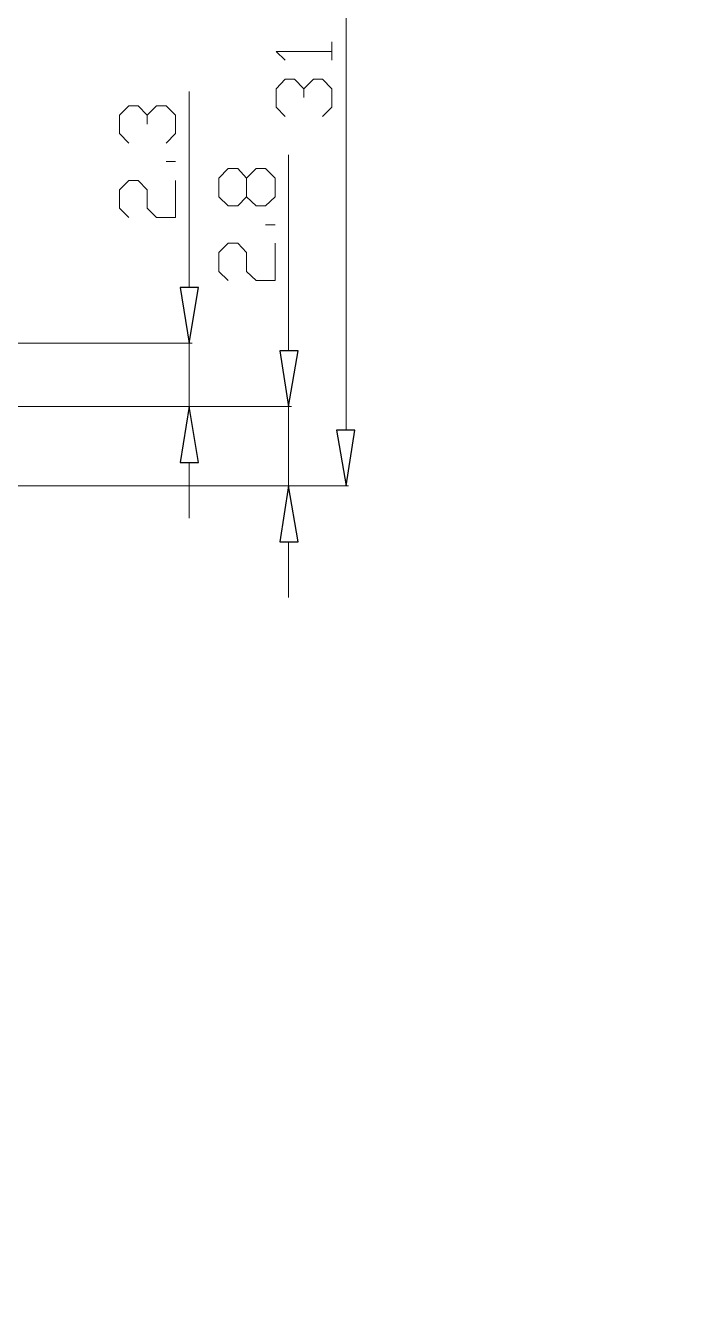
# Model space of a CAD drawing. Header units: centimetres. Extents: x -20.7 to 20.7, y -14.5 to 14.5.
# Drawn here: x -5.818 to -3.407, y -0.428 to 4.109 of the extents above; entities that cross this region are included whole.
import ezdxf

# ---------------------------------------------------------------- set-up
doc = ezdxf.new("R2010")
doc.units = ezdxf.units.CM
doc.header["$MEASUREMENT"] = 0
doc.layers.add('layer 1', color=7, linetype='Continuous')

msp = doc.modelspace()

# ---------------------------------------------------------------- linework, layer by layer
at = {"layer": 'layer 1', "lineweight": 9}
msp.add_open_spline([(19.88612, 13.89874), (19.88612, 13.89874), (-20.11465, 13.89874), (-20.11465, 13.89874), (-20.11465, 13.89874), (-20.11465, 13.89874), (-20.11465, -13.80208), (-20.11465, -13.80208)], degree=3, knots=[0, 0, 0, 0, 0.3333333, 0.3333333, 0.3333333, 0.3333333, 1, 1, 1, 1], dxfattribs=at)
at = {"layer": 'layer 1', "lineweight": 13}
for points in [[(-4.67145, 5.43842), (-4.67145, 5.43842), (-4.67145, 2.66135), (-4.67145, 2.66135)], [(-5.23237, 3.17147), (-5.23237, 3.17147), (-5.23237, 3.87209), (-5.23237, 3.87209)], [(-4.87677, 2.94499), (-4.87677, 2.94499), (-4.87677, 3.64561), (-4.87677, 3.64561)], [(-7.99462, 2.9725), (-7.99462, 2.9725), (-5.22178, 2.9725), (-5.22178, 2.9725)], [(-5.23237, 2.74602), (-5.23237, 2.74602), (-5.23237, 2.9725), (-5.23237, 2.9725)], [(-8.45182, 2.74602), (-8.45182, 2.74602), (-4.86618, 2.74602), (-4.86618, 2.74602)], [(-7.99462, 2.74602), (-7.99462, 2.74602), (-5.22178, 2.74602), (-5.22178, 2.74602)], [(-4.87677, 2.46239), (-4.87677, 2.46239), (-4.87677, 2.74602), (-4.87677, 2.74602)], [(-5.23237, 2.54494), (-5.23237, 2.54494), (-5.23237, 2.34597), (-5.23237, 2.34597)], [(-9.34505, 2.46239), (-9.34505, 2.46239), (-4.66298, 2.46239), (-4.66298, 2.46239)], [(-8.45182, 2.46239), (-8.45182, 2.46239), (-4.86618, 2.46239), (-4.86618, 2.46239)], [(-4.87677, 2.26131), (-4.87677, 2.26131), (-4.87677, 2.06234), (-4.87677, 2.06234)]]:
    msp.add_open_spline(points, degree=3, dxfattribs=at)
at = {"layer": 'layer 1', "color": 6, "lineweight": 20}
for points in [[(-4.72225, 3.98427), (-4.72225, 3.98427), (-4.72225, 4.04989), (-4.72225, 4.04989)], [(-5.28105, 3.62232), (-5.28105, 3.62232), (-5.31492, 3.62232), (-5.31492, 3.62232)], [(-4.92545, 3.39584), (-4.92545, 3.39584), (-4.95932, 3.39584), (-4.95932, 3.39584)]]:
    msp.add_open_spline(points, degree=3, dxfattribs=at)
for points, knots in [([(-4.88947, 3.98427), (-4.88947, 3.98427), (-4.92122, 4.01602), (-4.92122, 4.01602), (-4.92122, 4.01602), (-4.92122, 4.01602), (-4.72225, 4.01602), (-4.72225, 4.01602)], [0, 0, 0, 0, 0.3333333, 0.3333333, 0.3333333, 0.3333333, 1, 1, 1, 1]), ([(-4.88947, 3.78319), (-4.88947, 3.78319), (-4.92122, 3.81706), (-4.92122, 3.81706), (-4.92122, 3.81706), (-4.92122, 3.81706), (-4.92122, 3.88267), (-4.92122, 3.88267), (-4.92122, 3.88267), (-4.92122, 3.88267), (-4.88947, 3.91654), (-4.88947, 3.91654), (-4.88947, 3.91654), (-4.88947, 3.91654), (-4.8556, 3.91654), (-4.8556, 3.91654), (-4.8556, 3.91654), (-4.8556, 3.91654), (-4.82173, 3.88267), (-4.82173, 3.88267), (-4.82173, 3.88267), (-4.82173, 3.88267), (-4.82173, 3.85092), (-4.82173, 3.85092)], [0, 0, 0, 0, 0.1428571, 0.1428571, 0.1428571, 0.1428571, 0.2857143, 0.2857143, 0.2857143, 0.2857143, 0.4285714, 0.4285714, 0.4285714, 0.4285714, 0.5714286, 0.5714286, 0.5714286, 0.5714286, 0.7142857, 0.7142857, 0.7142857, 0.7142857, 1, 1, 1, 1]), ([(-4.82173, 3.88267), (-4.82173, 3.88267), (-4.78787, 3.91654), (-4.78787, 3.91654), (-4.78787, 3.91654), (-4.78787, 3.91654), (-4.75612, 3.91654), (-4.75612, 3.91654), (-4.75612, 3.91654), (-4.75612, 3.91654), (-4.72225, 3.88267), (-4.72225, 3.88267), (-4.72225, 3.88267), (-4.72225, 3.88267), (-4.72225, 3.81706), (-4.72225, 3.81706), (-4.72225, 3.81706), (-4.72225, 3.81706), (-4.75612, 3.78319), (-4.75612, 3.78319)], [0, 0, 0, 0, 0.1666667, 0.1666667, 0.1666667, 0.1666667, 0.3333333, 0.3333333, 0.3333333, 0.3333333, 0.5, 0.5, 0.5, 0.5, 0.6666667, 0.6666667, 0.6666667, 0.6666667, 1, 1, 1, 1]), ([(-5.44827, 3.68794), (-5.44827, 3.68794), (-5.48213, 3.72181), (-5.48213, 3.72181), (-5.48213, 3.72181), (-5.48213, 3.72181), (-5.48213, 3.78742), (-5.48213, 3.78742), (-5.48213, 3.78742), (-5.48213, 3.78742), (-5.44827, 3.82129), (-5.44827, 3.82129), (-5.44827, 3.82129), (-5.44827, 3.82129), (-5.4144, 3.82129), (-5.4144, 3.82129), (-5.4144, 3.82129), (-5.4144, 3.82129), (-5.38265, 3.78742), (-5.38265, 3.78742), (-5.38265, 3.78742), (-5.38265, 3.78742), (-5.38265, 3.75567), (-5.38265, 3.75567)], [0, 0, 0, 0, 0.1428571, 0.1428571, 0.1428571, 0.1428571, 0.2857143, 0.2857143, 0.2857143, 0.2857143, 0.4285714, 0.4285714, 0.4285714, 0.4285714, 0.5714286, 0.5714286, 0.5714286, 0.5714286, 0.7142857, 0.7142857, 0.7142857, 0.7142857, 1, 1, 1, 1]), ([(-5.38265, 3.78742), (-5.38265, 3.78742), (-5.34878, 3.82129), (-5.34878, 3.82129), (-5.34878, 3.82129), (-5.34878, 3.82129), (-5.31492, 3.82129), (-5.31492, 3.82129), (-5.31492, 3.82129), (-5.31492, 3.82129), (-5.28105, 3.78742), (-5.28105, 3.78742), (-5.28105, 3.78742), (-5.28105, 3.78742), (-5.28105, 3.72181), (-5.28105, 3.72181), (-5.28105, 3.72181), (-5.28105, 3.72181), (-5.31492, 3.68794), (-5.31492, 3.68794)], [0, 0, 0, 0, 0.1666667, 0.1666667, 0.1666667, 0.1666667, 0.3333333, 0.3333333, 0.3333333, 0.3333333, 0.5, 0.5, 0.5, 0.5, 0.6666667, 0.6666667, 0.6666667, 0.6666667, 1, 1, 1, 1]), ([(-4.92545, 3.49532), (-4.92545, 3.49532), (-4.95932, 3.46357), (-4.95932, 3.46357), (-4.95932, 3.46357), (-4.95932, 3.46357), (-4.99318, 3.46357), (-4.99318, 3.46357), (-4.99318, 3.46357), (-4.99318, 3.46357), (-5.02705, 3.49532), (-5.02705, 3.49532), (-5.02705, 3.49532), (-5.02705, 3.49532), (-5.02705, 3.56306), (-5.02705, 3.56306), (-5.02705, 3.56306), (-5.02705, 3.56306), (-5.0588, 3.59692), (-5.0588, 3.59692), (-5.0588, 3.59692), (-5.0588, 3.59692), (-5.09267, 3.59692), (-5.09267, 3.59692), (-5.09267, 3.59692), (-5.09267, 3.59692), (-5.12653, 3.56306), (-5.12653, 3.56306), (-5.12653, 3.56306), (-5.12653, 3.56306), (-5.12653, 3.49532), (-5.12653, 3.49532), (-5.12653, 3.49532), (-5.12653, 3.49532), (-5.09267, 3.46357), (-5.09267, 3.46357), (-5.09267, 3.46357), (-5.09267, 3.46357), (-5.0588, 3.46357), (-5.0588, 3.46357), (-5.0588, 3.46357), (-5.0588, 3.46357), (-5.02705, 3.49532), (-5.02705, 3.49532)], [0, 0, 0, 0, 0.0833333, 0.0833333, 0.0833333, 0.0833333, 0.1666667, 0.1666667, 0.1666667, 0.1666667, 0.25, 0.25, 0.25, 0.25, 0.3333333, 0.3333333, 0.3333333, 0.3333333, 0.4166667, 0.4166667, 0.4166667, 0.4166667, 0.5, 0.5, 0.5, 0.5, 0.5833333, 0.5833333, 0.5833333, 0.5833333, 0.6666667, 0.6666667, 0.6666667, 0.6666667, 0.75, 0.75, 0.75, 0.75, 0.8333333, 0.8333333, 0.8333333, 0.8333333, 1, 1, 1, 1]), ([(-5.02705, 3.56306), (-5.02705, 3.56306), (-4.99318, 3.59692), (-4.99318, 3.59692), (-4.99318, 3.59692), (-4.99318, 3.59692), (-4.95932, 3.59692), (-4.95932, 3.59692), (-4.95932, 3.59692), (-4.95932, 3.59692), (-4.92545, 3.56306), (-4.92545, 3.56306), (-4.92545, 3.56306), (-4.92545, 3.56306), (-4.92545, 3.49532), (-4.92545, 3.49532)], [0, 0, 0, 0, 0.2, 0.2, 0.2, 0.2, 0.4, 0.4, 0.4, 0.4, 0.6, 0.6, 0.6, 0.6, 1, 1, 1, 1]), ([(-5.44827, 3.42124), (-5.44827, 3.42124), (-5.48213, 3.45511), (-5.48213, 3.45511), (-5.48213, 3.45511), (-5.48213, 3.45511), (-5.48213, 3.52072), (-5.48213, 3.52072), (-5.48213, 3.52072), (-5.48213, 3.52072), (-5.44827, 3.55459), (-5.44827, 3.55459), (-5.44827, 3.55459), (-5.44827, 3.55459), (-5.4144, 3.55459), (-5.4144, 3.55459), (-5.4144, 3.55459), (-5.4144, 3.55459), (-5.38265, 3.52072), (-5.38265, 3.52072), (-5.38265, 3.52072), (-5.38265, 3.52072), (-5.38265, 3.45511), (-5.38265, 3.45511), (-5.38265, 3.45511), (-5.38265, 3.45511), (-5.34878, 3.42124), (-5.34878, 3.42124), (-5.34878, 3.42124), (-5.34878, 3.42124), (-5.28105, 3.42124), (-5.28105, 3.42124), (-5.28105, 3.42124), (-5.28105, 3.42124), (-5.28105, 3.55459), (-5.28105, 3.55459)], [0, 0, 0, 0, 0.1, 0.1, 0.1, 0.1, 0.2, 0.2, 0.2, 0.2, 0.3, 0.3, 0.3, 0.3, 0.4, 0.4, 0.4, 0.4, 0.5, 0.5, 0.5, 0.5, 0.6, 0.6, 0.6, 0.6, 0.7, 0.7, 0.7, 0.7, 0.8, 0.8, 0.8, 0.8, 1, 1, 1, 1]), ([(-5.09267, 3.19687), (-5.09267, 3.19687), (-5.12653, 3.22862), (-5.12653, 3.22862), (-5.12653, 3.22862), (-5.12653, 3.22862), (-5.12653, 3.29636), (-5.12653, 3.29636), (-5.12653, 3.29636), (-5.12653, 3.29636), (-5.09267, 3.33022), (-5.09267, 3.33022), (-5.09267, 3.33022), (-5.09267, 3.33022), (-5.0588, 3.33022), (-5.0588, 3.33022), (-5.0588, 3.33022), (-5.0588, 3.33022), (-5.02705, 3.29636), (-5.02705, 3.29636), (-5.02705, 3.29636), (-5.02705, 3.29636), (-5.02705, 3.22862), (-5.02705, 3.22862), (-5.02705, 3.22862), (-5.02705, 3.22862), (-4.99318, 3.19687), (-4.99318, 3.19687), (-4.99318, 3.19687), (-4.99318, 3.19687), (-4.92545, 3.19687), (-4.92545, 3.19687), (-4.92545, 3.19687), (-4.92545, 3.19687), (-4.92545, 3.33022), (-4.92545, 3.33022)], [0, 0, 0, 0, 0.1, 0.1, 0.1, 0.1, 0.2, 0.2, 0.2, 0.2, 0.3, 0.3, 0.3, 0.3, 0.4, 0.4, 0.4, 0.4, 0.5, 0.5, 0.5, 0.5, 0.6, 0.6, 0.6, 0.6, 0.7, 0.7, 0.7, 0.7, 0.8, 0.8, 0.8, 0.8, 1, 1, 1, 1])]:
    msp.add_open_spline(points, degree=3, knots=knots, dxfattribs=at)
at = {"layer": 'layer 1'}
for points in [[(-5.26412, 3.17147), (-5.26412, 3.17147), (-5.1985, 3.17147), (-5.1985, 3.17147), (-5.1985, 3.17147), (-5.1985, 3.17147), (-5.23237, 2.9725), (-5.23237, 2.9725), (-5.23237, 2.9725), (-5.23237, 2.9725), (-5.26412, 3.17147), (-5.26412, 3.17147)], [(-4.90852, 2.94499), (-4.90852, 2.94499), (-4.8429, 2.94499), (-4.8429, 2.94499), (-4.8429, 2.94499), (-4.8429, 2.94499), (-4.87677, 2.74602), (-4.87677, 2.74602), (-4.87677, 2.74602), (-4.87677, 2.74602), (-4.90852, 2.94499), (-4.90852, 2.94499)], [(-5.1985, 2.54494), (-5.1985, 2.54494), (-5.26412, 2.54494), (-5.26412, 2.54494), (-5.26412, 2.54494), (-5.26412, 2.54494), (-5.23237, 2.74602), (-5.23237, 2.74602), (-5.23237, 2.74602), (-5.23237, 2.74602), (-5.1985, 2.54494), (-5.1985, 2.54494)], [(-4.70532, 2.66136), (-4.70532, 2.66136), (-4.6397, 2.66136), (-4.6397, 2.66136), (-4.6397, 2.66136), (-4.6397, 2.66136), (-4.67145, 2.46239), (-4.67145, 2.46239), (-4.67145, 2.46239), (-4.67145, 2.46239), (-4.70532, 2.66136), (-4.70532, 2.66136)], [(-4.8429, 2.26131), (-4.8429, 2.26131), (-4.90852, 2.26131), (-4.90852, 2.26131), (-4.90852, 2.26131), (-4.90852, 2.26131), (-4.87677, 2.46239), (-4.87677, 2.46239), (-4.87677, 2.46239), (-4.87677, 2.46239), (-4.8429, 2.26131), (-4.8429, 2.26131)]]:
    msp.add_open_spline(points, degree=3, knots=[0, 0, 0, 0, 0.25, 0.25, 0.25, 0.25, 0.5, 0.5, 0.5, 0.5, 1, 1, 1, 1], dxfattribs=at)

doc.saveas('drawing.dxf')
